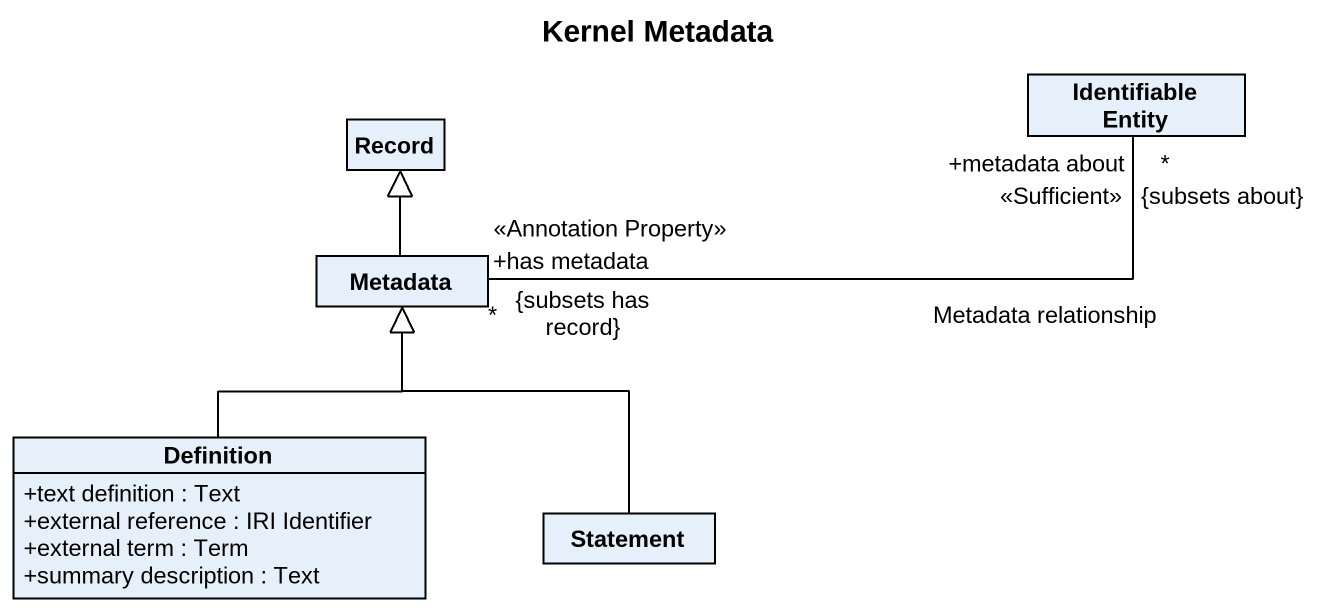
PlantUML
@startuml
title Kernel Metadata
hide circle
hide empty members
skinparam classAttributeIconSize 0
class "Identifiable Entity" as Identifiable_Entity
class "Record" as Record_
class Metadata
class Definition {
  +text definition : Text
  +external reference : IRI Identifier
  +external term : Term
  +summary description : Text
}
class Statement
Metadata "+has metadata\n<<Annotation Property>>\n*\n{subsets has record}" -right- "+metadata about\n<<Sufficient>>\n*\n{subsets about}" Identifiable_Entity : Metadata relationship
Metadata -up-|> Record_
Definition -up-|> Metadata
Statement -up-|> Metadata
@enduml
